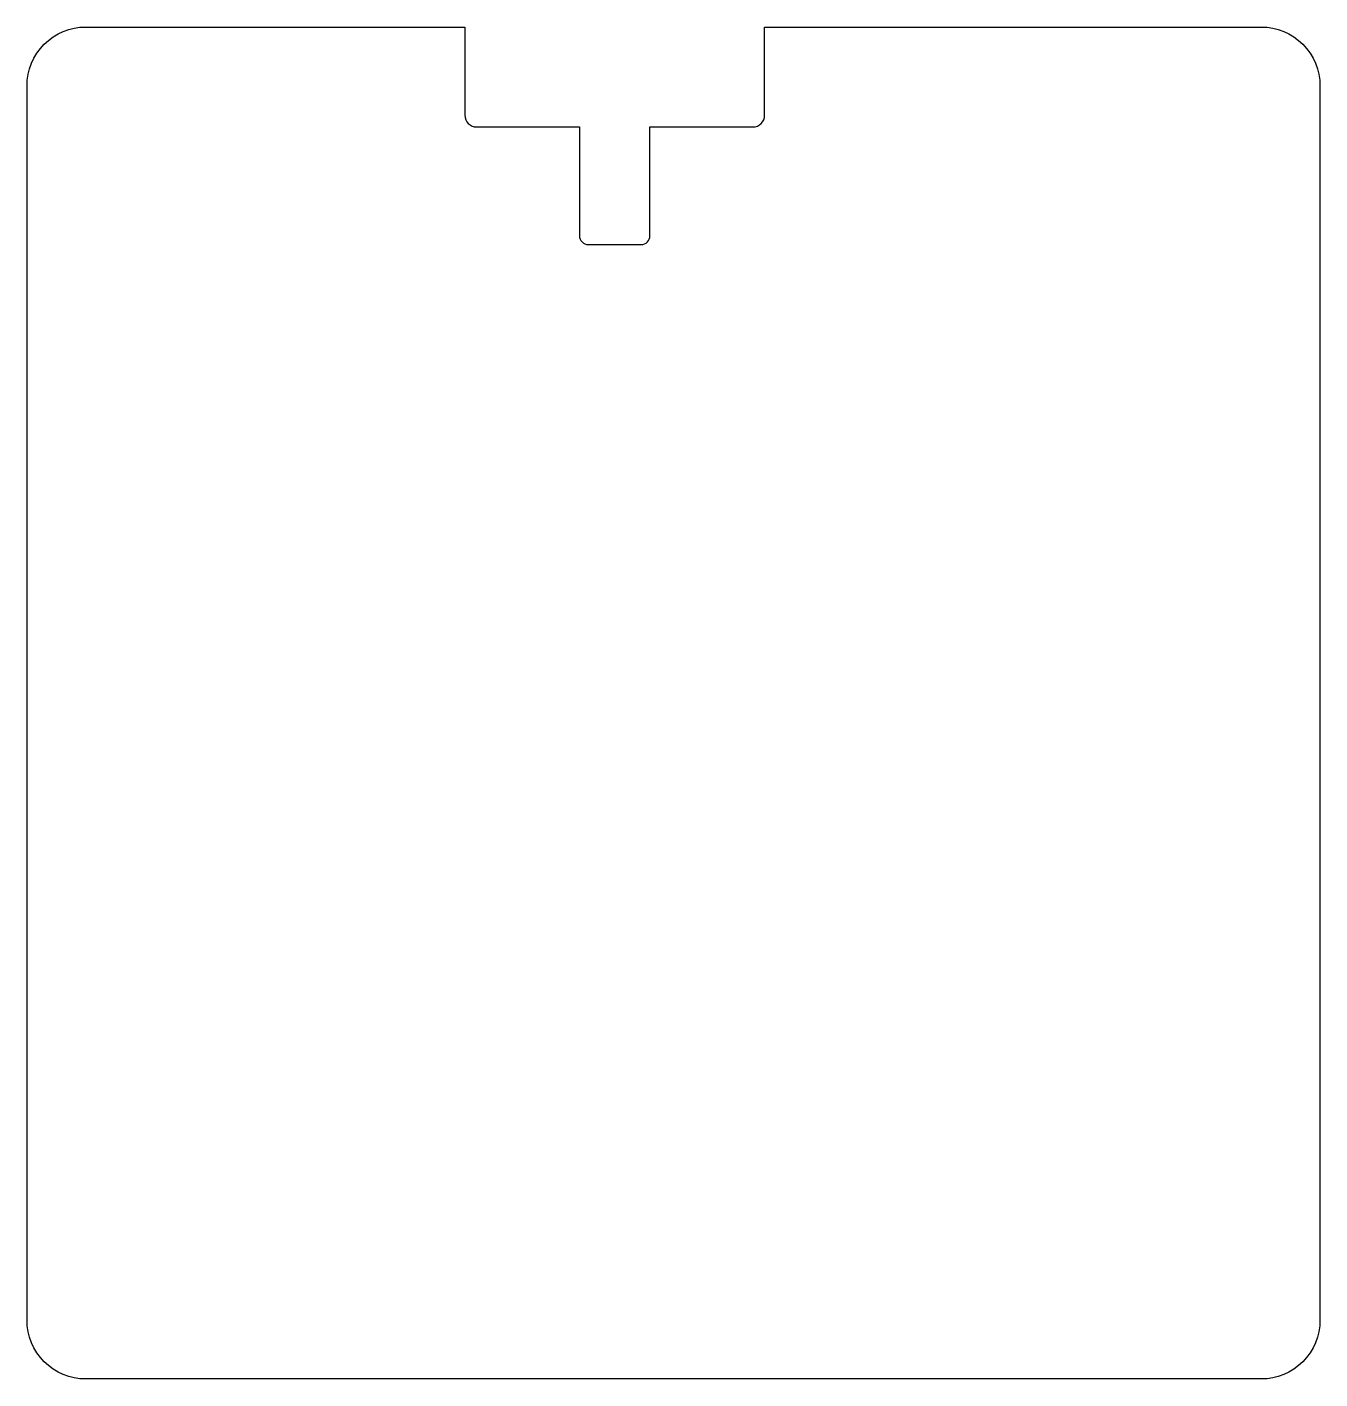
# Model space of a CAD drawing. Extents: x 0 to 220, y -230 to 0.
import ezdxf

# ---------------------------------------------------------------- set-up
doc = ezdxf.new("R2010")
doc.units = 0
doc.layers.get('0').update_dxf_attribs({"linetype": 'continuous'})

msp = doc.modelspace()

# ---------------------------------------------------------------- linework, layer by layer
at = {"color": 7}
msp.add_lwpolyline([(10, 0), (74.5, 0), (74.5, -15, 0.414214), (76.5, -17), (94, -17), (94, -35.5, 0.414214), (95.5, -37), (104.5, -37, 0.414214), (106, -35.5), (106, -17), (123.5, -17, 0.414214), (125.5, -15), (125.5, 0), (210, 0, -0.414214), (220, -10), (220, -220, -0.414214), (210, -230), (10, -230, -0.414214), (0, -220), (0, -10, -0.414214), (10, 0)], format="xyb", dxfattribs=at)

doc.saveas('drawing.dxf')
